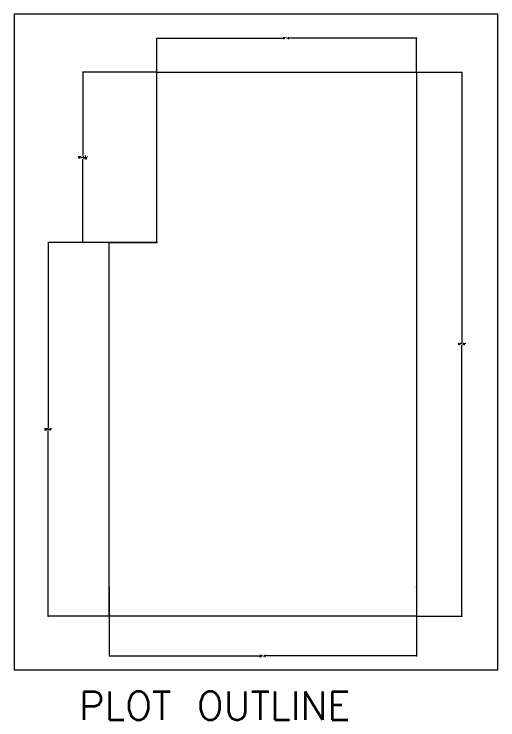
# Model space of a CAD drawing. Header units: inches. Extents: x -1037 to 4136, y -232 to 3826.
# Drawn here: x -1037 to -424, y 1610 to 2504 of the extents above; entities that cross this region are included whole.
import ezdxf

# ---------------------------------------------------------------- set-up
doc = ezdxf.new("R2010")
doc.units = ezdxf.units.IN
doc.header["$LTSCALE"] = 20
doc.header["$MEASUREMENT"] = 0
doc.layers.add('FloorPlan', color=7, linetype='Continuous')
doc.styles.get("Standard").update_dxf_attribs({"font": 'simplex.shx', "height": 2})
doc.styles.add('style1', font='txt.shx', dxfattribs={"height": 1.5})
doc.dimstyles.get("Standard").update_dxf_attribs({"dimtxt": 0.18, "dimasz": 0.18, "dimexe": 0.18, "dimexo": 0.0625, "dimgap": 0.09, "dimtad": 0, "dimtih": 1, "dimtoh": 1, "dimdec": 4, "dimzin": 0, "dimdsep": 46, "dimlunit": 4, "dimtxsty": 'Standard', "dimblk": 'ARCHTICK', "dimcen": 0.09, "dimadec": 0, "dimazin": 0, "dimtfac": 1, "dimtdec": 4, "dimtofl": 0, "dimtmove": 0, "dimatfit": 3, "dimldrblk": 'ARCHTICK', "dimfxl": 1, "dimtolj": 1, "dimtzin": 0, "dimarcsym": 0})

# ---------------------------------------------------------------- blocks, each defined once
blk = doc.blocks.new('_ArchTick')
at = {"color": 0, "linetype": 'ByBlock', "const_width": 0.15}
blk.add_lwpolyline([(-0.5, -0.5), (0.5, 0.5)], dxfattribs=at)
blk = doc.blocks.new('*D11')
at = {"layer": '', "color": 0, "transparency": 16777216}
for p in [(-527.5, 2430), (-527.5, 1741), (-470, 1741)]:
    blk.add_point(p, dxfattribs=at)
at = {"layer": 'FloorPlan', "color": 0, "lineweight": -2, "transparency": 16777216}
for p, q in [((-527.44, 2430), (-469.82, 2430)), ((-470, 2430), (-470, 2086.78)), ((-470, 1741), (-470, 2084.22)), ((-527.44, 1741), (-469.82, 1741))]:
    blk.add_line(p, q, dxfattribs=at)
at = {"layer": 'FloorPlan', "color": 0, "lineweight": -2, "transparency": 16777216, "xscale": 0.18, "yscale": 0.18, "zscale": 0.18}
for p, rotation in [((-470, 2430), 90), ((-470, 1741), 270)]:
    blk.add_blockref('_ArchTick', p, dxfattribs=dict(at, rotation=rotation))
at = {"layer": 'FloorPlan', "color": 0, "transparency": 16777216, "insert": (-470, 2085.5), "char_height": 2, "attachment_point": 5}
blk.add_mtext('\\A1;57\'-5"', dxfattribs=at)
blk = doc.blocks.new('*D12')
at = {"layer": '', "color": 0, "transparency": 16777216}
for p in [(-527.5, 2473), (-856.5, 2430), (-527.5, 2430)]:
    blk.add_point(p, dxfattribs=at)
at = {"layer": 'FloorPlan', "color": 0, "lineweight": -2, "transparency": 16777216}
for p, q in [((-856.5, 2430.06), (-856.5, 2473.18)), ((-856.5, 2473), (-696.99, 2473)), ((-527.5, 2473), (-687.01, 2473)), ((-527.5, 2430.06), (-527.5, 2473.18))]:
    blk.add_line(p, q, dxfattribs=at)
at = {"layer": 'FloorPlan', "color": 0, "lineweight": -2, "transparency": 16777216, "xscale": 0.18, "yscale": 0.18, "zscale": 0.18, "rotation": 180}
blk.add_blockref('_ArchTick', (-856.5, 2473), dxfattribs=at)
at = {"layer": 'FloorPlan', "color": 0, "lineweight": -2, "transparency": 16777216, "xscale": 0.18, "yscale": 0.18, "zscale": 0.18}
blk.add_blockref('_ArchTick', (-527.5, 2473), dxfattribs=at)
at = {"layer": 'FloorPlan', "color": 0, "transparency": 16777216, "insert": (-692, 2473), "char_height": 2, "attachment_point": 5}
blk.add_mtext('\\A1;27\'-5"', dxfattribs=at)
blk = doc.blocks.new('*D13')
at = {"layer": '', "color": 0, "transparency": 16777216}
for p in [(-916.5, 1777), (-527.5, 1777), (-527.5, 1690.5)]:
    blk.add_point(p, dxfattribs=at)
at = {"layer": 'FloorPlan', "color": 0, "lineweight": -2, "transparency": 16777216}
for p, q in [((-916.5, 1776.94), (-916.5, 1690.32)), ((-527.5, 1776.94), (-527.5, 1690.32)), ((-916.5, 1690.5), (-726.99, 1690.5)), ((-527.5, 1690.5), (-717.01, 1690.5))]:
    blk.add_line(p, q, dxfattribs=at)
at = {"layer": 'FloorPlan', "color": 0, "lineweight": -2, "transparency": 16777216, "xscale": 0.18, "yscale": 0.18, "zscale": 0.18, "rotation": 180}
blk.add_blockref('_ArchTick', (-916.5, 1690.5), dxfattribs=at)
at = {"layer": 'FloorPlan', "color": 0, "lineweight": -2, "transparency": 16777216, "xscale": 0.18, "yscale": 0.18, "zscale": 0.18}
blk.add_blockref('_ArchTick', (-527.5, 1690.5), dxfattribs=at)
at = {"layer": 'FloorPlan', "color": 0, "transparency": 16777216, "insert": (-722, 1690.5), "char_height": 2, "attachment_point": 5}
blk.add_mtext('\\A1;32\'-5"', dxfattribs=at)
blk = doc.blocks.new('*D14')
at = {"layer": '', "color": 0, "transparency": 16777216}
for p in [(-856.5, 2430.06), (-950.12, 2214), (-856.5, 2214)]:
    blk.add_point(p, dxfattribs=at)
at = {"layer": 'FloorPlan', "color": 0, "lineweight": -2, "transparency": 16777216}
for p, q in [((-856.56, 2430.06), (-950.3, 2430.06)), ((-950.12, 2430.06), (-950.12, 2324.45)), ((-950.12, 2214), (-950.12, 2319.61)), ((-856.56, 2214), (-950.3, 2214))]:
    blk.add_line(p, q, dxfattribs=at)
at = {"layer": 'FloorPlan', "color": 0, "lineweight": -2, "transparency": 16777216, "xscale": 0.18, "yscale": 0.18, "zscale": 0.18}
for p, rotation in [((-950.12, 2430.06), 90), ((-950.12, 2214), 270)]:
    blk.add_blockref('_ArchTick', p, dxfattribs=dict(at, rotation=rotation))
at = {"layer": 'FloorPlan', "color": 0, "transparency": 16777216, "insert": (-950.12, 2322.03), "char_height": 2, "attachment_point": 5}
blk.add_mtext('\\A1;18\'-0{\\H1.000000x;\\S1/16;}"', dxfattribs=at)
blk = doc.blocks.new('outline')
at = {"layer": 'FloorPlan'}
for p, q in [((60, 473), (60, 689)), ((60, 689), (389, 689)), ((389, 689), (389, 0)), ((0, 0), (-0.0625, 473)), ((-0.0625, 473), (60, 473)), ((389, 0), (0, 0))]:
    blk.add_line(p, q, dxfattribs=at)
blk = doc.blocks.new('*D17')
at = {"layer": '', "color": 0, "transparency": 16777216}
for p in [(-916.56, 2214), (-994, 1741), (-916.56, 1741)]:
    blk.add_point(p, dxfattribs=at)
at = {"layer": 'FloorPlan', "color": 0, "lineweight": -2, "transparency": 16777216}
for p, q in [((-916.62, 2214), (-994.18, 2214)), ((-994, 2214), (-994, 1978.78)), ((-994, 1741), (-994, 1976.22)), ((-916.62, 1741), (-994.18, 1741))]:
    blk.add_line(p, q, dxfattribs=at)
at = {"layer": 'FloorPlan', "color": 0, "lineweight": -2, "transparency": 16777216, "xscale": 0.18, "yscale": 0.18, "zscale": 0.18}
for p, rotation in [((-994, 2214), 90), ((-994, 1741), 270)]:
    blk.add_blockref('_ArchTick', p, dxfattribs=dict(at, rotation=rotation))
at = {"layer": 'FloorPlan', "color": 0, "transparency": 16777216, "insert": (-994, 1977.5), "char_height": 2, "attachment_point": 5}
blk.add_mtext('\\A1;39\'-5"', dxfattribs=at)

msp = doc.modelspace()

# ---------------------------------------------------------------- linework, layer by layer
at = {"layer": 'FloorPlan'}
msp.add_lwpolyline([(-424.5, 2503.5), (-1037, 2503.5), (-1037, 1673), (-424.5, 1673)], close=True, dxfattribs=at)

# ---------------------------------------------------------------- block references
msp.add_blockref('outline', (-916.5, 1741), dxfattribs=at)

# ---------------------------------------------------------------- texts
at = {"layer": 'FloorPlan', "style": 'style1'}
msp.add_text('PLOT OUTLINE', height=36, dxfattribs=at).set_placement((-955, 1609.5))

# ---------------------------------------------------------------- dimensions: what is measured, and where the dimension line sits
at = {"layer": 'FloorPlan'}
for base, p1, p2, picture, middle in [((-527.5, 2473), (-856.5, 2430), (-527.5, 2430), '*D12', (-692, 2473)), ((-527.5, 1690.5), (-916.5, 1777), (-527.5, 1777), '*D13', (-722, 1690.5))]:
    dim = msp.add_linear_dim(base=base, p1=p1, p2=p2, dimstyle='Standard', override={"dimtxt": 12}, dxfattribs=at)
    dim.commit()
    dim.dimension.update_dxf_attribs({"geometry": picture, "text_midpoint": middle})
for base, p1, p2, picture, middle in [((-950.12125, 2214), (-856.5, 2430.0625), (-856.5, 2214), '*D14', (-950.12125, 2322.03125)), ((-470, 1741), (-527.5, 2430), (-527.5, 1741), '*D11', (-470, 2085.5)), ((-994, 1741), (-916.5625, 2214), (-916.5625, 1741), '*D17', (-994, 1977.5))]:
    dim = msp.add_linear_dim(base=base, p1=p1, p2=p2, angle=90, dimstyle='Standard', override={"dimtxt": 12}, dxfattribs=at)
    dim.commit()
    dim.dimension.update_dxf_attribs({"geometry": picture, "text_midpoint": middle})

doc.saveas('drawing.dxf')
